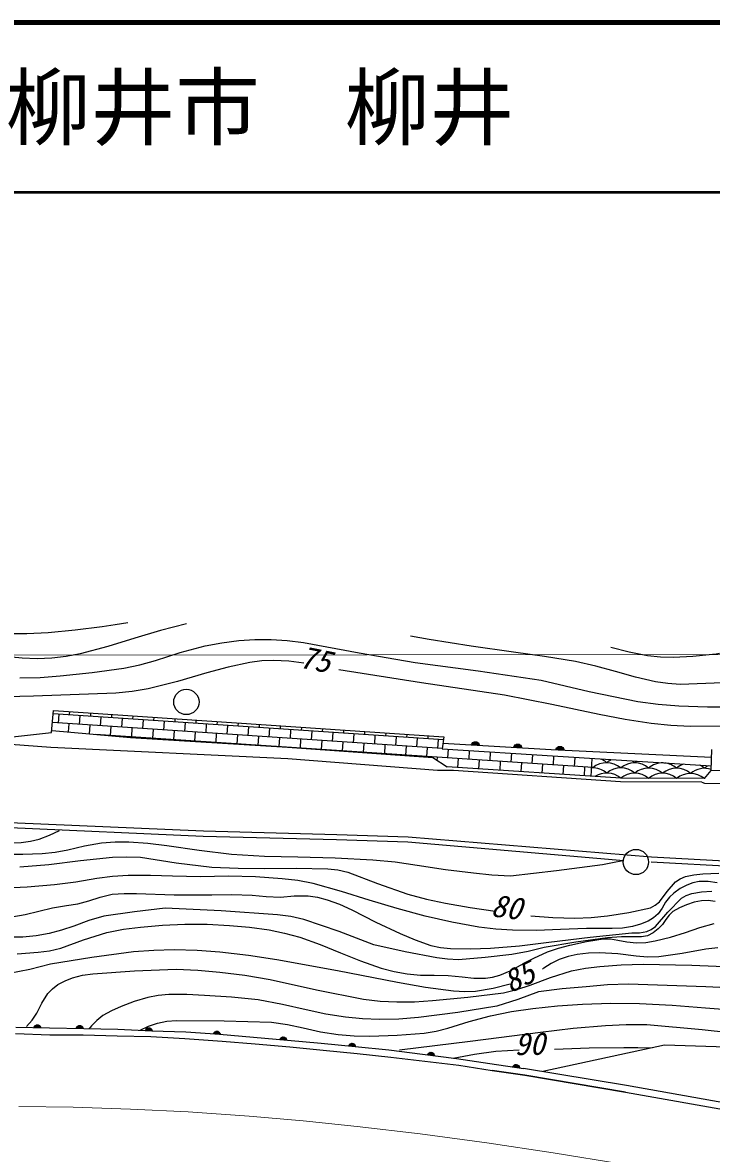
# Model space of a CAD drawing. Units: millimetres, scale not verified. Extents: x 40000 to 680000, y 20000 to 380000.
# Drawn here: x 406020 to 446664, y 313300 to 380000 of the extents above; entities that cross this region are included whole.
import ezdxf
from ezdxf.enums import TextEntityAlignment as Align

# ---------------------------------------------------------------- set-up
doc = ezdxf.new("R2010")
doc.units = ezdxf.units.MM
doc.header["$LTSCALE"] = 1000
doc.linetypes.add('CHAIN', pattern=[18.5, 12, -1.5, 3.5, -1.5])
for name, color, linetype, lineweight in [('M-BGD', 7, 'Continuous', 25), ('M-BGD-HTXT', 7, 'Continuous', 13), ('M-BMK', 2, 'CHAIN', 13), ('M-TTL', 2, 'Continuous', 140), ('M-TTL-LINE', 7, 'Continuous', 50)]:
    doc.layers.add(name, color=color, linetype=linetype, lineweight=lineweight)
doc.layers.add('M-TTL-TXT', color=7, linetype='Continuous')
doc.styles.add('ＭＳ ゴシック', font='')
doc.styles.get('ＭＳ ゴシック').set_extended_font_data('MS Gothic')

msp = doc.modelspace()

# ---------------------------------------------------------------- linework, layer by layer
at = {"layer": 'M-BGD'}
for p, q in [((407732, 338123), (407842, 339424)), ((430853, 337691), (407829, 339229)), ((407842, 339424), (422151, 338452)), ((408138, 338685), (408173, 339206)), ((408795, 339165), (408807, 339359)), ((409382, 338602), (409417, 339123)), ((410039, 339082), (410051, 339275)), ((410626, 338519), (410660, 339040)), ((411283, 338998), (411295, 339192)), ((411870, 338436), (411905, 338957)), ((412526, 338915), (412539, 339108)), ((413114, 338353), (413149, 338874)), ((413771, 338832), (413783, 339024)), ((415014, 338749), (415027, 338940)), ((416258, 338666), (416271, 338856)), ((407761, 338248), (412387, 337830)), ((430779, 337173), (407793, 338709)), ((408727, 338160), (408760, 338644)), ((409969, 338048), (410004, 338561)), ((411213, 337957), (411248, 338478)), ((412457, 337874), (412492, 338395)), ((413701, 337791), (413736, 338312)), ((414358, 338270), (414392, 338791)), ((414945, 337708), (414980, 338228)), ((415602, 338187), (415637, 338708)), ((416846, 338104), (416880, 338625)), ((417503, 338583), (417515, 338773)), ((418090, 338021), (418124, 338541)), ((418746, 338500), (418759, 338689)), ((419334, 337938), (419368, 338458)), ((419990, 338417), (420003, 338605)), ((420578, 337855), (420612, 338375)), ((421234, 338334), (421247, 338521)), ((421822, 337771), (421856, 338292)), ((422151, 338452), (430879, 337873)), ((422478, 338251), (422491, 338438)), ((423066, 337688), (423100, 338209)), ((423722, 338168), (423735, 338354)), ((424966, 338084), (424979, 338270)), ((426210, 338001), (426223, 338186)), ((402770, 337593), (407732, 338123)), ((407677, 337247), (402770, 337593)), ((439667, 336056), (410325, 338016)), ((411833, 337880), (411835, 337916)), ((412387, 337830), (421654, 337252)), ((413076, 337787), (413079, 337832)), ((414320, 337710), (414323, 337749)), ((415565, 337632), (415567, 337666)), ((416189, 337625), (416224, 338145)), ((416809, 337554), (416811, 337583)), ((417433, 337542), (417468, 338062)), ((418677, 337458), (418712, 337979)), ((419921, 337375), (419956, 337896)), ((421165, 337292), (421200, 337813)), ((422409, 337209), (422444, 337730)), ((423653, 337126), (423688, 337647)), ((424310, 337605), (424344, 338126)), ((424897, 337043), (424932, 337564)), ((425554, 337522), (425588, 338043)), ((426798, 337439), (426832, 337960)), ((427454, 337918), (427467, 338103)), ((428042, 337356), (428076, 337877)), ((428698, 337835), (428711, 338019)), ((429286, 337273), (429320, 337794)), ((429942, 337752), (429955, 337935)), ((430530, 337190), (430564, 337710)), ((430879, 337873), (430778, 337167)), ((432593, 337530), (432895, 337513)), ((432838, 337548), (432652, 337558)), ((421678, 336580), (407677, 337247)), ((418053, 337477), (418055, 337500)), ((419298, 337399), (419299, 337417)), ((420542, 337321), (420543, 337334)), ((421654, 337252), (430218, 336646)), ((423030, 337155), (423031, 337168)), ((424274, 337067), (424275, 337085)), ((425517, 336979), (425519, 337001)), ((426141, 336960), (426176, 337481)), ((426761, 336891), (426763, 336918)), ((427385, 336877), (427420, 337398)), ((428629, 336794), (428664, 337314)), ((429873, 336711), (429908, 337231)), ((430778, 337167), (437595, 336728)), ((437211, 337111), (430821, 337469)), ((431117, 336628), (431151, 337142)), ((432361, 336544), (432395, 337061)), ((432500, 337409), (432974, 337384)), ((432964, 337416), (432514, 337440)), ((432535, 337470), (432945, 337448)), ((432925, 337480), (432561, 337500)), ((433605, 336461), (433639, 336980)), ((434849, 336378), (434883, 336898)), ((434997, 337275), (435471, 337249)), ((435460, 337281), (435011, 337305)), ((435031, 337336), (435442, 337313)), ((435421, 337346), (435058, 337365)), ((435089, 337395), (435391, 337379)), ((435335, 337413), (435149, 337423)), ((446679, 336652), (437211, 337111)), ((437493, 337140), (437967, 337115)), ((437956, 337147), (437507, 337171)), ((437528, 337201), (437938, 337179)), ((437917, 337211), (437554, 337231)), ((437586, 337260), (437888, 337244)), ((437831, 337278), (437645, 337289)), ((446654, 335890), (446695, 337131)), ((430506, 335876), (421678, 336580)), ((428005, 336803), (428007, 336835)), ((429248, 336715), (429251, 336752)), ((430218, 336646), (431082, 336107)), ((430482, 336481), (430495, 336669)), ((431704, 336065), (431739, 336586)), ((432948, 335982), (432983, 336503)), ((434192, 335899), (434227, 336420)), ((435436, 335816), (435471, 336337)), ((436093, 336295), (436128, 336816)), ((436680, 335733), (436715, 336254)), ((437337, 336212), (437372, 336733)), ((437595, 336728), (446663, 336158)), ((438581, 336129), (438616, 336650)), ((439578, 335539), (439632, 336600)), ((431442, 335882), (430506, 335876)), ((441311, 335424), (431082, 336107)), ((441304, 335224), (431442, 335882)), ((437924, 335650), (437959, 336170)), ((439168, 335567), (439203, 336087)), ((446255, 335404), (446654, 335890)), ((456445, 335600), (446654, 335890)), ((446091, 335204), (441304, 335224)), ((446255, 335404), (441311, 335424)), ((446091, 335204), (446248, 335131)), ((446248, 335131), (455376, 334940)), ((405269, 332816), (416694, 332316)), ((405280, 332516), (416684, 332016)), ((416694, 332316), (424554, 332119)), ((416684, 332016), (424545, 331819)), ((424545, 331819), (428746, 331670)), ((424554, 332119), (428765, 331969)), ((428746, 331670), (441493, 330569)), ((428765, 331969), (443132, 330794)), ((443116, 330494), (451536, 330044)), ((443132, 330794), (451555, 330343)), ((406770, 320844), (407012, 320840)), ((406770, 320844), (407012, 320840)), ((406965, 320866), (406816, 320868)), ((406965, 320866), (406816, 320868)), ((405605, 320374), (407620, 320301)), ((405605, 320374), (407620, 320301)), ((405621, 320737), (407609, 320705)), ((406699, 320745), (407079, 320739)), ((406699, 320745), (407079, 320739)), ((407069, 320764), (406709, 320770)), ((407069, 320764), (406709, 320770)), ((406725, 320794), (407054, 320789)), ((406725, 320794), (407054, 320789)), ((407036, 320814), (406745, 320819)), ((407036, 320814), (406745, 320819)), ((407609, 320705), (409625, 320669)), ((407620, 320301), (409598, 320296)), ((407620, 320301), (409598, 320296)), ((409199, 320701), (409579, 320694)), ((409199, 320701), (409579, 320694)), ((409569, 320720), (409209, 320726)), ((409569, 320720), (409209, 320726)), ((409225, 320751), (409554, 320745)), ((409225, 320751), (409554, 320745)), ((409536, 320770), (409245, 320776)), ((409536, 320770), (409245, 320776)), ((409269, 320800), (409511, 320796)), ((409269, 320800), (409511, 320796)), ((409465, 320822), (409316, 320824)), ((409465, 320822), (409316, 320824)), ((409598, 320296), (411593, 320235)), ((409598, 320296), (411593, 320235)), ((409625, 320669), (411630, 320633)), ((411593, 320235), (413583, 320192)), ((411593, 320235), (413583, 320192)), ((411630, 320633), (413642, 320532)), ((413278, 320575), (413658, 320556)), ((413278, 320575), (413658, 320556)), ((413649, 320582), (413289, 320600)), ((413649, 320582), (413289, 320600)), ((413306, 320624), (413634, 320608)), ((413306, 320624), (413634, 320608)), ((413618, 320633), (413327, 320648)), ((413618, 320633), (413327, 320648)), ((413352, 320672), (413594, 320660)), ((413352, 320672), (413594, 320660)), ((413548, 320687), (413399, 320694)), ((413548, 320687), (413399, 320694)), ((413583, 320192), (415602, 320078)), ((413583, 320192), (415602, 320078)), ((413642, 320532), (415652, 320475)), ((415652, 320475), (417655, 320324)), ((417293, 320376), (417671, 320348)), ((417293, 320376), (417671, 320348)), ((417663, 320374), (417304, 320401)), ((417663, 320374), (417304, 320401)), ((417321, 320424), (417649, 320400)), ((417321, 320424), (417649, 320400)), ((417633, 320426), (417343, 320448)), ((417633, 320426), (417343, 320448)), ((417369, 320471), (417610, 320453)), ((417369, 320471), (417610, 320453)), ((417565, 320481), (417417, 320493)), ((417565, 320481), (417417, 320493)), ((417646, 320325), (419653, 320159)), ((415602, 320078), (417789, 319922)), ((415602, 320078), (417789, 319922)), ((417789, 319922), (419750, 319769)), ((417789, 319922), (419750, 319769)), ((419653, 320159), (421647, 319974)), ((419750, 319769), (421791, 319582)), ((419750, 319769), (421791, 319582)), ((421214, 320039), (421593, 320004)), ((421214, 320039), (421593, 320004)), ((421585, 320030), (421227, 320063)), ((421585, 320030), (421227, 320063)), ((421244, 320087), (421572, 320056)), ((421244, 320087), (421572, 320056)), ((421556, 320083), (421266, 320110)), ((421556, 320083), (421266, 320110)), ((421292, 320132), (421533, 320110)), ((421292, 320132), (421533, 320110)), ((421489, 320139), (421341, 320153)), ((421489, 320139), (421341, 320153)), ((421647, 319974), (423631, 319792)), ((421791, 319582), (423762, 319397)), ((421791, 319582), (423762, 319397)), ((423631, 319792), (425639, 319608)), ((425278, 319666), (425656, 319632)), ((425278, 319666), (425656, 319632)), ((425648, 319658), (425290, 319690)), ((425648, 319658), (425290, 319690)), ((425307, 319714), (425635, 319684)), ((425307, 319714), (425635, 319684)), ((425619, 319710), (425329, 319737)), ((425619, 319710), (425329, 319737)), ((425356, 319760), (425597, 319738)), ((425356, 319760), (425597, 319738)), ((425552, 319767), (425404, 319780)), ((425552, 319767), (425404, 319780)), ((425639, 319608), (427632, 319398)), ((443893, 319675), (436710, 318123)), ((451450, 319448), (443893, 319675)), ((423762, 319397), (425761, 319192)), ((423762, 319397), (425761, 319192)), ((425761, 319192), (427758, 318974)), ((425761, 319192), (427758, 318974)), ((427632, 319398), (429609, 319157)), ((427758, 318974), (429750, 318738)), ((427758, 318974), (429750, 318738)), ((429609, 319157), (431617, 318898)), ((429928, 319141), (430305, 319092)), ((429928, 319141), (430305, 319092)), ((430298, 319119), (429941, 319165)), ((430298, 319119), (429941, 319165)), ((429959, 319187), (430286, 319145)), ((429959, 319187), (430286, 319145)), ((430271, 319172), (429982, 319210)), ((430271, 319172), (429982, 319210)), ((430009, 319231), (430249, 319200)), ((430009, 319231), (430249, 319200)), ((430206, 319231), (430058, 319250)), ((430206, 319231), (430058, 319250)), ((431617, 318898), (433586, 318599)), ((429750, 318738), (431752, 318495)), ((429750, 318738), (431752, 318495)), ((431752, 318495), (433725, 318191)), ((431752, 318495), (433725, 318191)), ((433586, 318599), (435577, 318308)), ((433725, 318191), (435648, 317911)), ((435648, 317911), (433725, 318191)), ((435648, 317911), (433725, 318191)), ((433725, 318191), (435648, 317911)), ((434965, 318423), (435341, 318368)), ((434965, 318423), (435341, 318368)), ((435335, 318394), (434978, 318446)), ((435335, 318394), (434978, 318446)), ((434997, 318468), (435322, 318421)), ((434997, 318468), (435322, 318421)), ((435308, 318448), (435020, 318490)), ((435308, 318448), (435020, 318490)), ((435048, 318512), (435287, 318477)), ((435048, 318512), (435287, 318477)), ((435244, 318508), (435097, 318530)), ((435244, 318508), (435097, 318530)), ((441658, 317313), (435577, 318308)), ((435648, 317911), (441590, 316919)), ((441590, 316919), (435648, 317911)), ((441590, 316919), (449073, 315580)), ((449147, 315973), (441658, 317313))]:
    msp.add_line(p, q, dxfattribs=at)
for points in [[(422610, 342216), (421727, 342329), (420833, 342382), (420128, 342346), (419425, 342251), (418150, 341981), (416883, 341651), (415168, 341144), (413433, 340695), (412488, 340538), (411522, 340439), (406656, 340263), (401783, 340147), (400874, 340260), (399964, 340433), (398635, 340770), (397307, 341170), (395315, 341797), (393345, 342480), (392403, 342880), (391475, 343341), (390365, 343959), (389268, 344607)], [(415693, 344532), (414164, 344141), (412652, 343692), (411044, 343203), (409420, 342772), (408588, 342610), (407750, 342508), (406876, 342475), (405998, 342502), (404348, 342660), (402702, 342879), (401267, 343106), (399839, 343394), (398749, 343672), (397676, 344008), (396848, 344302), (396014, 344612)], [(401471, 344616), (402402, 344338), (403345, 344120), (404165, 344010), (404994, 343960), (406268, 343965), (407537, 344030), (409128, 344177), (410721, 344386), (411479, 344502), (412235, 344623)], [(405850, 341348), (407047, 341375), (408244, 341462), (410117, 341663), (411987, 341925), (412932, 342124), (413864, 342383), (415322, 342840), (416797, 343237), (417776, 343424), (418777, 343554), (419726, 343617), (420678, 343620), (421636, 343562), (422597, 343443), (425883, 342819), (429185, 342253), (432900, 341760), (436616, 341205), (439461, 340551), (442317, 339957), (443522, 339796), (444735, 339694), (446441, 339634), (448162, 339634)], [(447337, 341058), (444828, 340964), (444095, 341010), (443360, 341117), (442186, 341390), (441009, 341726), (439838, 342046), (438645, 342309), (436821, 342617), (434977, 342867), (432492, 343210), (430020, 343613), (429469, 343707), (428908, 343803)], [(440722, 343151), (441802, 342882), (442896, 342672), (443654, 342594), (444427, 342576), (445574, 342632), (446735, 342750), (446936, 342774), (447136, 342797)], [(461304, 337558), (458337, 337994), (455348, 338372), (453714, 338523), (452076, 338614), (450615, 338631), (449153, 338588), (447282, 338508), (445416, 338488), (444264, 338546), (443115, 338663), (441576, 338897), (440032, 339192), (437250, 339786), (434463, 340320), (429565, 341047), (424671, 341822)], [(386862, 335156), (387773, 334688), (388704, 334278), (389437, 334034), (390200, 333845), (391344, 333647), (392514, 333505), (394525, 333291), (396515, 333019), (397660, 332797), (398803, 332514), (400141, 332138), (401493, 331822), (402439, 331697), (403396, 331631), (404664, 331608), (405943, 331646), (406477, 331714), (407005, 331844), (407609, 332075), (408203, 332350)], [(404890, 330959), (406034, 330942), (407183, 330986), (407938, 331066), (408684, 331206), (409674, 331443), (410669, 331617), (411476, 331678), (412288, 331678), (413405, 331603), (414536, 331465), (416445, 331181), (418352, 330959), (420302, 330841), (422257, 330784), (424471, 330728), (426696, 330612), (428009, 330491), (429312, 330310), (430966, 330045), (432628, 329839), (433710, 329727), (434802, 329676), (437518, 329982), (440236, 330348), (440836, 330455), (441445, 330567)], [(405860, 330193), (407567, 330335), (409439, 330584), (411330, 330775), (412160, 330799), (412986, 330763), (415077, 330442), (417188, 330180), (418742, 330115), (420297, 330111), (422157, 330126), (424035, 330080), (424622, 330016), (425204, 329891), (426961, 329210), (428742, 328584), (429850, 328292), (430973, 328059), (432428, 327808), (433896, 327581)], [(446998, 329268), (446468, 329333), (445943, 329338), (445576, 329264), (445211, 329126), (444822, 328920), (444457, 328656), (444185, 328404), (443962, 328114), (443766, 327756), (443515, 327425), (443245, 327190), (442930, 326997), (442488, 326813), (442017, 326684), (441426, 326594), (440816, 326564), (439287, 326560), (437760, 326497), (436342, 326448), (434924, 326459), (433939, 326524), (432949, 326650), (431355, 326945), (429775, 327298), (428115, 327736), (426473, 328230), (424829, 328754), (423169, 329218), (422259, 329387), (421337, 329497), (419760, 329609), (418172, 329661), (416516, 329621), (414863, 329642), (413559, 329700), (412251, 329699), (411325, 329639), (410406, 329519), (409162, 329298), (407905, 329135), (406280, 329003), (404647, 328930)], [(436007, 327315), (437299, 327218), (438607, 327180), (439567, 327215), (440528, 327311), (441794, 327516), (443069, 327786), (443348, 327940), (443594, 328145), (444045, 328740), (444555, 329310), (444827, 329492), (445136, 329624), (445637, 329738), (446154, 329794), (447106, 329822)], [(446879, 328152), (446483, 328208), (446088, 328203), (445644, 328115), (445195, 327963), (444777, 327792), (444397, 327572), (444168, 327359), (443975, 327094), (443769, 326797), (443513, 326536), (443219, 326308), (442896, 326137), (442547, 326075), (442181, 326072), (441356, 326071), (440537, 326009), (438660, 325753), (436793, 325436), (435845, 325208), (434886, 325039), (433320, 324852), (431736, 324724), (431101, 324753), (430470, 324843), (428596, 325197), (426737, 325609), (424695, 326378), (422624, 327091), (421846, 327265), (421059, 327379), (417740, 327602), (414425, 327764), (412616, 327557), (410811, 327291), (409923, 327029), (409039, 326705), (408319, 326462), (407587, 326278), (406814, 326137), (406032, 326056), (405364, 326054)], [(405384, 327258), (406179, 327393), (406972, 327588), (407786, 327782), (408615, 327917), (409274, 328028), (409921, 328197), (410606, 328417), (411312, 328581), (412019, 328638), (412733, 328635), (414959, 328560), (417190, 328544), (418376, 328567), (419562, 328528), (420398, 328445), (421235, 328422), (422049, 328488), (422862, 328492), (423424, 328408), (423987, 328261), (424721, 327997), (425440, 327673), (426856, 326948), (428296, 326279), (429187, 325895), (430104, 325565), (430677, 325443), (431263, 325378), (432440, 325358), (433620, 325397), (435348, 325543), (437071, 325749), (439508, 326054), (441972, 326300), (442424, 326317), (442852, 326393), (443117, 326507), (443357, 326678), (444096, 327529), (444892, 328351), (445182, 328518), (445507, 328634), (446083, 328734), (446681, 328776)], [(405695, 325062), (406931, 325166), (407604, 325256), (408272, 325408), (409620, 325901), (410989, 326338), (411973, 326519), (412971, 326641), (414276, 326757), (415593, 326814), (416913, 326811), (418235, 326747), (419407, 326642), (420568, 326477), (421478, 326291), (422371, 326047), (423582, 325620), (424785, 325131), (425968, 324655), (427185, 324229), (427941, 324026), (428715, 323881), (429506, 323818), (430314, 323813), (431131, 323790), (431956, 323706), (432644, 323640), (433328, 323635), (433752, 323689), (434175, 323804), (434795, 324071), (435403, 324399), (436190, 324820), (436992, 325181), (437638, 325413), (438311, 325590), (439286, 325801), (440279, 325954), (440704, 325951), (441134, 325886), (441678, 325774), (442235, 325722), (442796, 325747), (443355, 325832), (444254, 326049), (445138, 326325), (445979, 326622), (446833, 326858)], [(434793, 323277), (433781, 323032), (432753, 322845), (432109, 322827), (431450, 322869), (429795, 323092), (428148, 323374), (424594, 324074), (421019, 324717), (419351, 324972), (417663, 325168), (416317, 325264), (414969, 325299), (413769, 325275), (412564, 325189), (410113, 324850), (407667, 324452), (406451, 324149), (405231, 323906)], [(447040, 325431), (446328, 325338), (444946, 325082), (443562, 324888), (442889, 324876), (442218, 324925), (441147, 325062), (440068, 325138), (439408, 325119), (438752, 325039), (438210, 324920), (437687, 324743), (437213, 324510), (436773, 324227), (436732, 324199), (436691, 324171)], [(406244, 320778), (406580, 321160), (406866, 321576), (407159, 322167), (407508, 322732), (407781, 323010), (408106, 323253), (408526, 323484), (408966, 323657), (409557, 323807), (410161, 323899), (412616, 324062), (415083, 324166), (416369, 324108), (417652, 323991), (419140, 323809), (420628, 323566), (423367, 322956), (426132, 322402), (427114, 322288), (428102, 322234), (429153, 322243), (430209, 322313), (432300, 322507), (434394, 322762), (435185, 322958), (435969, 323216), (437178, 323666), (438404, 324058), (439232, 324224), (440072, 324332), (441346, 324422), (442633, 324453), (445501, 324397), (448374, 324280)], [(450877, 322916), (446331, 323124), (441776, 323272), (440531, 323232), (439279, 323131), (437861, 323006), (436458, 322821), (435245, 322370), (434012, 321978), (431698, 321614), (429385, 321312), (428230, 321221), (427073, 321191), (426076, 321231), (425071, 321332), (423905, 321518), (422749, 321763), (421347, 322085), (419926, 322349), (418351, 322513), (416748, 322618), (415702, 322671), (414651, 322663), (414025, 322607), (413401, 322490), (412610, 322253), (411829, 321957), (411274, 321717), (410753, 321425), (410399, 321144), (410082, 320815), (410010, 320733), (409931, 320643)], [(412950, 320567), (413455, 320806), (413987, 320990), (414533, 321092), (415103, 321136), (417917, 321115), (420715, 321035), (421649, 320897), (422576, 320699), (423602, 320478), (424640, 320316), (425576, 320231), (426512, 320208), (428116, 320269), (429721, 320390), (430416, 320511), (431111, 320694), (432363, 321087), (433639, 321423), (434876, 321663), (436133, 321845), (437592, 322004), (439067, 322105), (440735, 322157), (442413, 322148), (444357, 322050), (446306, 321891), (449380, 321648)], [(462899, 317197), (461557, 317755), (460197, 318254), (459212, 318542), (458209, 318772), (453778, 319536), (449352, 320237), (446112, 320588), (442857, 320880), (441640, 320886), (440421, 320832), (438499, 320662), (436584, 320432), (432424, 319905), (428266, 319395)], [(437410, 319450), (439456, 319528), (441501, 319546), (442329, 319537), (443167, 319525)], [(431432, 318922), (432688, 319151), (433950, 319320), (434625, 319370), (435312, 319405)]]:
    msp.add_lwpolyline(points, dxfattribs=at)
for points in [[(432486, 337379), (432509, 337435), (432540, 337482), (432592, 337535), (432649, 337562), (432708, 337577), (432786, 337573), (432843, 337551), (432897, 337518), (432942, 337461), (432970, 337410), (432985, 337352)], [(434982, 337244), (435005, 337301), (435037, 337348), (435088, 337400), (435145, 337427), (435205, 337443), (435282, 337438), (435340, 337417), (435393, 337384), (435439, 337326), (435466, 337276), (435482, 337217)], [(437479, 337110), (437502, 337166), (437533, 337213), (437585, 337265), (437641, 337292), (437701, 337308), (437778, 337304), (437836, 337282), (437889, 337249), (437935, 337192), (437962, 337141), (437978, 337083)], [(406689, 320720), (406705, 320766), (406729, 320804), (406769, 320848), (406813, 320871), (406860, 320885), (406922, 320884), (406969, 320868), (407013, 320844), (407051, 320799), (407074, 320760), (407089, 320714)], [(406689, 320720), (406705, 320766), (406729, 320804), (406769, 320848), (406813, 320871), (406860, 320885), (406922, 320884), (406969, 320868), (407013, 320844), (407051, 320799), (407074, 320760), (407089, 320714)], [(409188, 320677), (409205, 320722), (409229, 320761), (409269, 320804), (409313, 320827), (409360, 320841), (409422, 320840), (409469, 320824), (409513, 320800), (409551, 320755), (409574, 320716), (409588, 320669)], [(409188, 320677), (409205, 320722), (409229, 320761), (409269, 320804), (409313, 320827), (409360, 320841), (409422, 320840), (409469, 320824), (409513, 320800), (409551, 320755), (409574, 320716), (409588, 320669)], [(413267, 320551), (413285, 320596), (413310, 320634), (413351, 320676), (413396, 320698), (413444, 320710), (413506, 320707), (413552, 320690), (413595, 320664), (413632, 320618), (413654, 320578), (413666, 320531)], [(413267, 320551), (413285, 320596), (413310, 320634), (413351, 320676), (413396, 320698), (413444, 320710), (413506, 320707), (413552, 320690), (413595, 320664), (413632, 320618), (413654, 320578), (413666, 320531)], [(417281, 320352), (417300, 320397), (417326, 320434), (417368, 320475), (417414, 320496), (417462, 320507), (417524, 320503), (417569, 320484), (417611, 320457), (417647, 320410), (417668, 320369), (417680, 320322)], [(417281, 320352), (417300, 320397), (417326, 320434), (417368, 320475), (417414, 320496), (417462, 320507), (417524, 320503), (417569, 320484), (417611, 320457), (417647, 320410), (417668, 320369), (417680, 320322)], [(421202, 320015), (421222, 320059), (421249, 320096), (421292, 320136), (421338, 320156), (421386, 320167), (421448, 320161), (421493, 320142), (421535, 320114), (421569, 320066), (421590, 320025), (421600, 319978)], [(421202, 320015), (421222, 320059), (421249, 320096), (421292, 320136), (421338, 320156), (421386, 320167), (421448, 320161), (421493, 320142), (421535, 320114), (421569, 320066), (421590, 320025), (421600, 319978)], [(425265, 319642), (425286, 319687), (425312, 319723), (425355, 319764), (425401, 319784), (425449, 319794), (425511, 319789), (425556, 319769), (425598, 319741), (425633, 319694), (425653, 319653), (425664, 319606)], [(425265, 319642), (425286, 319687), (425312, 319723), (425355, 319764), (425401, 319784), (425449, 319794), (425511, 319789), (425556, 319769), (425598, 319741), (425633, 319694), (425653, 319653), (425664, 319606)], [(429915, 319118), (429937, 319161), (429965, 319197), (430009, 319236), (430056, 319254), (430104, 319263), (430166, 319255), (430210, 319234), (430251, 319204), (430284, 319156), (430303, 319114), (430312, 319066)], [(429915, 319118), (429937, 319161), (429965, 319197), (430009, 319236), (430056, 319254), (430104, 319263), (430166, 319255), (430210, 319234), (430251, 319204), (430284, 319156), (430303, 319114), (430312, 319066)], [(434951, 318399), (434974, 318442), (435002, 318478), (435047, 318516), (435094, 318533), (435143, 318541), (435204, 318532), (435249, 318510), (435289, 318480), (435321, 318431), (435339, 318389), (435347, 318341)], [(434951, 318399), (434974, 318442), (435002, 318478), (435047, 318516), (435094, 318533), (435143, 318541), (435204, 318532), (435249, 318510), (435289, 318480), (435321, 318431), (435339, 318389), (435347, 318341)]]:
    msp.add_lwpolyline(points, close=True, dxfattribs=at)
for centre in [(415684, 339928), (442211, 330487)]:
    msp.add_circle(centre, 746, dxfattribs=at)
for centre, start, end in [((440486, 335081), 49.04844, 130.49076), ((439663, 335390), 49.04844, 67.01301), ((441311, 335384), 116.21638, 130.49076), ((442134, 335075), 49.04844, 130.49076), ((441311, 335384), 49.04844, 56.82932), ((442959, 335377), 123.88734, 130.49076), ((443782, 335068), 88.2212, 130.49076), ((443782, 335068), 49.04844, 84.8245), ((445430, 335061), 108.75413, 130.49076), ((445430, 335061), 49.04844, 64.29157), ((439661, 334779), 49.04844, 92.59241), ((440484, 334470), 49.04844, 123.30906), ((441309, 334772), 49.04844, 130.49076), ((442131, 334463), 49.04844, 130.49076), ((442957, 334765), 49.04844, 130.49076), ((443779, 334456), 49.04844, 130.49076), ((444604, 334759), 49.04844, 130.49076), ((445427, 334450), 49.04844, 130.49076), ((446252, 334752), 71.35661, 130.49076), ((447078, 335055), 118.11842, 130.49076)]:
    msp.add_arc(centre, 1263, start, end, dxfattribs=at)
at = {"layer": 'M-BGD-HTXT'}
msp.add_line((365208, 342670), (553733, 342801), dxfattribs=at)
at = {"layer": 'M-BMK'}
for points in [[(405797, 316074), (408997, 316028), (412395, 315916), (415791, 315742), (419382, 315492), (422570, 315216), (425753, 314892)], [(425753, 314892), (429489, 314453), (433414, 313927), (437329, 313340), (441431, 312662), (441821, 312594), (442212, 312526)]]:
    msp.add_lwpolyline(points, dxfattribs=at)
at = {"layer": 'M-TTL'}
msp.add_line((680000, 380000), (40000, 380000), dxfattribs=at)
at = {"layer": 'M-TTL-LINE'}
msp.add_line((40000, 370000), (680000, 370000), dxfattribs=at)

# ---------------------------------------------------------------- texts
at = {"layer": 'M-BGD', "style": 'ＭＳ ゴシック', "oblique": 15}
for s, rotation, p in [('75', 348.74, (422216, 341584)), ('80', 352.74, (433558, 326898)), ('85', 26.34, (434972, 322375)), ('90', 0.94, (435053, 318693))]:
    msp.add_text(s, height=1320, rotation=rotation, dxfattribs=at).set_placement(p, align=Align.BOTTOM_LEFT)
at = {"layer": 'M-TTL-TXT', "style": 'ＭＳ ゴシック'}
msp.add_text('柳井市\u3000柳井', height=3666, dxfattribs=at).set_placement((405024, 375000), align=Align.MIDDLE_LEFT)

doc.saveas('drawing.dxf')
